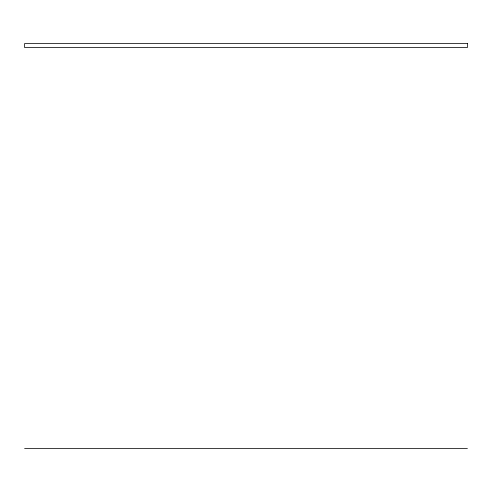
<?xml version="1.0" encoding="UTF-8"?>
<svg xmlns="http://www.w3.org/2000/svg" width="492" height="492" viewBox="0 0 492 492"><rect width="100%" height="100%" fill="white"/><g stroke="black" fill="none" stroke-linecap="round" stroke-linejoin="round"><path stroke-width="0.74" d="M24.6 448.452L467.4 448.452M467.4 43.548L24.6 43.548L24.6 47.539L467.4 47.539L467.4 43.548"/></g></svg>
